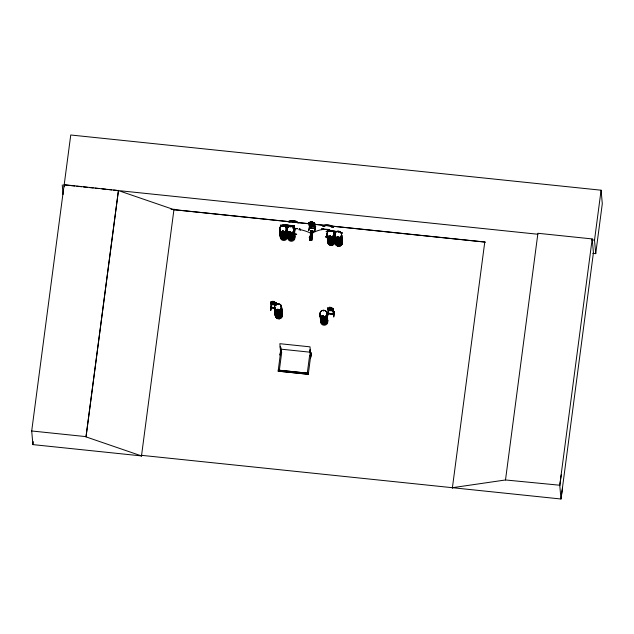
<?xml version="1.0" encoding="UTF-8"?>
<svg xmlns="http://www.w3.org/2000/svg" width="634" height="634" viewBox="0 0 634 634"><rect width="100%" height="100%" fill="white"/><g stroke="black" fill="none" stroke-linecap="round" stroke-linejoin="round"><path stroke-width="0.95" d="M321.787 229.12L321.684 229.746L321.803 228.343M329.117 229.976L329.109 229.524L327.699 229.77L329.117 229.976L322.96 229.088M322.999 229.254C323.166 227.432 322.833 230.871 322.991 229.31M294.533 229.056L294.548 228.898M296.657 234.437L294.802 234.041M293.574 225.942L293.526 225.902M285.142 226.124L287.408 226.766L285.522 226.037L287.273 225.649L280.434 225.197L280.49 225.918L282.407 226.037L282.249 224.935L282.915 224.816L294.121 225.997L293.534 225.926M294.105 225.775L294.097 226.203L284.84 224.832L294.113 225.759L294.152 227.59M311.349 239.692L311.468 237.916A1.268 0.444 7.5 0 0 311.143 237.179L311.136 237.251A1.268 0.444 7.5 0 1 311.46 237.988M294.081 226.005L294.485 231.505L293.986 231.03M300.453 229.69C300.413 231.45 300.762 227.4 300.453 229.69A20.629 6.792 7.4 0 1 312.396 234.342L310.509 234.152A50.569 38.896 -89.3 0 1 321.66 229.619M325.504 237.053L327.421 236.973M325.527 236.696L327.413 237.037M309.86 226.322L309.233 225.546L309.86 226.322L314.226 226.671L309.868 226.259M310.898 223.762L310.066 223.865M312.705 223.216L310.842 223.097L312.705 223.216L312.76 223.937C319.124 224.761 304.653 223.216 310.969 223.786M312.76 223.937L313.656 224.198L311.04 224.396L310.066 223.762M314.797 226.124L314.171 226.703M328.063 231.03L328.032 230.562L328.032 231.251M328.222 230.784L328.103 231.299M328.666 231.362L328.737 230.721L328.016 230.982M329.109 229.524L323.007 229.04M332.636 231.22L337.312 231.664L328.024 230.57M271.304 302.489L270.813 302.26L271.304 302.489L271.843 307.894M271.479 305.073L270.583 310.359L271.265 305.049M271.534 304.978L270.892 310.391M275.822 302.933L276.353 302.798L275.822 302.933L276.059 305.636M280.64 347.218L280.149 346.98L280.64 347.218C280.6 350.19 281.789 352.718 280.664 352.623L279.856 343.699L310.002 346.838L310.795 355.737L310.2 355.674L309.788 350.071L310.295 350.119L309.788 350.071M280.18 355.088L280.87 349.706M280.228 355.111L280.6 349.778L280.188 355M310.2 355.674L310.327 355.444M310.24 355.65L310.763 355.27L310.192 355.262M310.494 358.265L311.159 352.853L310.517 358.155M310.541 358.25L311.207 352.956M328.293 308.425L327.81 308.187L328.293 308.425L328.832 313.83L328.214 313.386M328.261 310.985L327.572 316.295L328.547 311.025M332.644 308.251L333.341 308.592L333.864 314.321L333.286 308.536L332.668 308.235L327.778 308.013L328.317 313.838L328.269 313.394M332.81 308.869L333.341 308.734L332.81 308.869L333.23 314.258L333.753 313.901M333.333 314.107L328.848 313.505M333.595 316.865L334.522 311.611M333.849 316.897L334.49 311.595M141.644 455.347L141.564 455.925L32.92 444.616L31.7 430.977L64.145 184.684L118.455 190.588L86.01 436.881L141.493 455.917L141.572 455.339L560.979 499.006L562.469 488.299M64.169 184.938L70.754 134.994L601.095 190.208L602.3 203.704L595.722 253.648L592.766 253.338M32.92 444.616L33.301 441.676M86.01 436.881L118.439 190.335M141.493 455.917L174.017 209.046M280.434 225.197L282.352 225.419M271.003 303.868L270.781 302.085L271.392 301.871M271.36 301.847L276.353 302.6L275.679 302.299M271.574 304.582L270.948 303.805L271.574 304.597L275.933 304.978M272.628 301.982L272.565 301.316L274.419 301.507L274.411 302.244L275.362 302.561L275.465 303.805L272.858 304.058L271.883 303.432L271.772 302.188L272.683 302.069L272.628 301.348M276.503 304.439L276.289 302.664L276.487 304.788M287.86 225.332L289.722 225.767L287.86 225.308M293.708 226.14L294.002 227.772M293.566 228.129L293.637 227.479L294.279 227.566L294.192 228.192L293.558 228.074M293.938 230.3L294.231 228.446L294.017 230.324M294.556 231.085C294.525 232.424 293.661 226.671 294.271 227.59M294.303 233.035L294.929 228.612M294.501 233.954L295.19 228.644M307.316 372.982L309.638 355.333L310.739 355.452L308.29 374.29L278.152 371.152L280.593 352.314C283.525 352.678 279.293 352.385 281.092 352.393M293.621 228.494L297.433 228.589L293.661 228.208M281.694 352.425L279.372 370.074M309.487 222.811L308.996 222.574L309.487 222.811L310.05 228.034M309.757 225.411L308.75 230.673L309.749 225.3M314.939 228.319L309.44 227.939L315.074 228.557M310.739 221.71L310.858 222.399L309.955 222.526L310.177 225.102L312.887 225.886L313.767 225.442L313.537 222.899L312.594 222.582L312.538 221.86L310.803 221.734L312.602 221.845C312.475 223.398 315.994 221.971 314.686 224.777M309.971 228.208L309.408 227.772M309.677 237.805L309.693 237.726A1.268 0.444 7.5 0 1 309.883 237.045L309.875 237.124A1.268 0.444 7.5 0 0 309.677 237.805L310.097 239.565L311.357 239.62M311.096 230.816C313.164 231.608 309.558 237.631 310.288 236.395M309.582 240.349L310.969 230.697L312.855 230.942L311.738 240.563L309.852 240.27M309.82 240.373L310.969 230.744L311.484 230.855M309.86 240.381L311.199 230.824M310.351 238.463L309.939 240.381L311.334 230.784L310.692 236.585M310.375 240.238L310.914 239.898L310.937 240.381L310.335 239.842M310.628 240.135L310.605 239.493L310.549 240.032M310.914 239.898L310.327 239.929M312.617 230.966L311.579 240.524L311.096 240.5L312.491 230.895L311.722 240.563M311.136 240.5L312.372 230.942L312.998 231.006M314.115 225.316L309.757 224.919L309.13 224.135L309.796 224.904M314.432 228.295L314.535 228.739L314.02 223.097L314.535 223.152L313.996 223.279L314.496 228.7M314.48 228.676L314.551 228.28M314.718 231.291L315.716 226.021M314.789 231.291L315.463 225.989M332.771 231.244L339.515 231.703M327.778 308.013L328.563 310.517L332.929 310.914L333.508 310.319M327.937 309.796L328.61 310.502M331.408 307.442L331.4 308.179L332.351 308.496L332.462 309.741L329.846 309.994L328.872 309.368L328.769 308.124L329.672 307.997L329.553 307.252L331.408 307.442L331.471 308.108M340.181 232.068L340.22 232.496L340.125 232.012M342.075 232.686L342.138 233.296M452.335 488.275L484.78 241.982L314.607 224.27M452.407 487.697L505.504 479.97L537.917 233.28L592.204 238.931L593.432 252.704L560.979 499.006L559.751 485.224L592.204 238.931M595.722 253.648L594.518 240.143L601.095 190.208M559.79 485.62L561.272 474.914M297.401 228.819L293.613 228.383M283.16 226.053L283.77 226.045M283.446 226.227L283.16 226.132M282.415 231.109L282.574 231.568M282.97 230.839C281.583 231.22 283.541 232.187 283.002 230.95M290.689 226.837L291.061 226.742M290.665 231.878L290.364 232.424L289.952 231.893M290.039 231.838L290.356 232.337M290.784 231.878L290.118 232.519M278.112 304.439L278.73 304.431M278.136 304.368L278.389 304.716M277.946 309.947L277.961 309.337M277.684 310.034L278.112 309.669M278.247 309.883L277.922 309.226M330.766 231.291L330.789 230.911M330.861 231.164L331.122 230.839M329.862 236.656L329.878 235.848L330.742 236.165M329.854 236.292L329.949 235.896M329.981 235.999L330.401 236.498L329.807 236.133M330.702 236.276L329.997 236.664M338.128 231.925L338.675 231.878L338.294 231.537M337.486 236.68L337.399 237.441M338.326 231.917L338.659 231.624M337.367 236.831L337.597 237.33M338.104 236.997L337.779 237.362L337.248 236.831M323.609 310.953L323.99 310.597M323.752 310.787L323.578 310.763M322.635 316.168L322.936 315.74M322.674 316.017L323.483 316.239M323.498 316.207L323.332 316.398M323.649 315.875L323.395 316.564L322.706 316.263M290.784 232.242L290.38 232.543M311.651 235.04L311.437 234.303L311.136 235.048M277.224 309.503L277.946 309.218M277.423 309.416L278.001 309.82M278.207 309.844L277.668 310.208L277.224 309.622M338.199 237.179L337.66 237.536L337.217 237.076M324.037 320.487L323.633 320.852M271.804 307.704L271.241 307.648L274.506 307.973M333.769 314.139L328.349 313.568M310.866 222.344L308.964 222.415L309.511 228.216L309.487 227.757M314.567 228.478L315.058 228.525L309.503 227.955M310.747 239.834L310.549 239.462L310.565 240.127M314.068 225.347L314.694 224.721M332.874 310.945L333.444 310.311M283.295 226.275L283.778 226.116M282.582 231.735L283.247 231.093M283.121 231.711L283.287 231.212M289.873 231.782L290.507 231.624L290.103 231.616M330.877 240.635L330.417 240.762M277.494 309.344L277.605 309.408M322.912 315.906L323.451 315.898M280.577 352.377L281.203 352.433M281.06 352.639L280.664 347.028M333.357 313.862L333.349 314.298M333.785 314.337L328.261 313.775M310.715 355.523L310.264 355.468M309.852 236.577L309.875 237.124M310.478 239.906L310.644 239.478M311.128 235.016L311.643 235M337.391 236.625L338.239 236.823M337.859 237.322L338.279 237.084M278.342 314.155L277.874 314.163M322.841 315.692L323.388 315.613M311.88 224.713L313.402 224.254L312.293 224.912L313.608 225.791L311.936 225.015L310.383 225.514L311.532 224.832L310.28 223.984L311.936 224.721M282.566 230.831L282.986 230.824M298.836 222.835L296.546 222.597M290.198 221.94L287.765 221.686M286.513 226.853L287.963 226.671L287.907 226.053L282.93 225.205L284.698 225.942M336.052 231.751L334.594 231.933L334.649 232.551M315.011 228.771L314.472 222.938M279.903 232.527L279.919 232.527A3.542 3.305 -5.1 0 0 283.493 236.165A3.542 3.305 -5.1 0 0 286.964 232.353M287.44 233.312L287.456 233.312A3.542 3.305 -5.1 0 0 291.941 236.815A3.542 3.305 -5.1 0 0 293.796 231.664M332.763 231.299L334.538 231.267M290.697 226.917L291.157 226.726M310.993 223.953L312.728 224.111L310.993 223.857M331.748 231.133L328 230.76L328.666 230.879M333.579 231.497L336.361 231.759M328.111 231.378L326.177 231.355M328.079 231.584L326.177 231.386L328.071 231.679M271.772 307.49L271.217 307.839M271.851 307.569L274.49 307.831M270.789 302.022L271.273 307.839L274.482 308.156M280.664 352.599L281.124 352.615M171.98 209.426L173.938 209.624L118.455 190.588L537.878 234.247M65.144 185.033L69.019 185.437M70.96 185.643L74.836 186.047M76.777 186.245L81.62 186.753M83.561 186.951L87.437 187.355M89.378 187.561L93.253 187.965M95.195 188.163L99.07 188.567M101.979 188.869L105.854 189.273M107.796 189.479L111.671 189.883M113.613 190.081L117.488 190.485M591.585 239.842L594.518 240.143M309.566 222.265L313.83 222.708M171.029 209.323L309.685 223.754M173.764 209.719L309.495 223.85M314.416 224.357L485.557 242.172M334.522 231.244L339.507 231.759M284.745 226.338L286.481 226.52L286.425 225.902L282.962 225.538L283.018 226.156M285.926 226.726L287.781 226.924M285.902 226.909L288.684 227.202M294.287 227.804L293.59 227.479M285.554 227.043L288.042 227.305L285.546 227.099M293.701 227.939L294.263 227.986M310.628 233.336L312.514 233.534M310.509 234.152L312.396 234.342M294.802 233.883L296.696 234.184M270.837 302.719L276.4 303.29M327.826 308.655L333.397 309.218M280.339 349.096L310.486 352.235M310.755 355.619L309.638 355.333M279.261 370.224L282.178 370.533M284.119 370.731L308.433 373.267L278.286 370.129M559.751 485.224L505.504 479.97M31.7 430.977L85.986 436.628M323.427 320.566L323.253 320.495M287.448 233.352L287.464 233.36A3.542 3.305 -5.1 0 0 291.949 236.902A3.542 3.305 -5.1 0 0 293.788 231.576M279.911 232.567L279.927 232.575A3.542 3.305 -5.1 0 0 283.501 236.26A3.542 3.305 -5.1 0 0 286.972 232.456M312.966 230.998L311.445 240.437M311.009 236.569L311.136 237.251M289.881 232.416L289.928 231.989M330.544 236.03L330.409 236.712L329.68 236.292M309.693 237.726L310.105 239.493M342.019 232.646L342.067 233.32M329.625 307.276L329.68 307.942M312.237 221.995L311.12 221.876M312.348 223.311L311.231 223.208M312.269 235.317L310.383 235.166M311.571 239.462L309.978 239.295M308.29 374.29L278.152 371.152M293.835 228.391L293.978 230.134M281.464 225.886L280.807 225.427L280.846 225.823M64.145 184.684L64.343 186.848M62.235 184.946L63.091 194.503M327.025 315.146A3.55 3.313 -5.1 0 1 323.792 319.798A3.55 3.313 -5.1 0 1 320.479 315.272M326.597 314.29A3.606 3.368 -5.1 0 1 324.251 319.726A3.606 3.368 -5.1 0 1 320.416 315.169M326.938 313.553A3.606 3.368 -5.1 0 1 323.649 318.268A3.55 3.313 -5.1 0 1 320.344 313.782M327.001 314.9A3.55 3.313 -5.1 0 1 323.768 319.544A3.55 3.313 -5.1 0 1 320.455 315.027M326.89 313.656A3.55 3.313 -5.1 0 1 323.657 318.308A3.606 3.368 -5.1 0 1 320.281 313.679A3.606 3.368 -5.1 0 0 323.641 318.197A3.606 3.368 -5.1 0 0 326.93 313.473A3.55 3.313 -5.1 0 1 323.633 318.054A3.55 3.313 -5.1 0 1 320.321 313.537M327.406 319.393A3.55 3.313 -5.1 0 1 324.172 324.037A3.55 3.313 -5.1 0 1 320.859 319.52M327.453 319.29A3.606 3.368 -5.1 0 1 324.632 323.966A3.606 3.368 -5.1 0 1 320.558 320.265M327.524 320.59A3.558 3.329 -5.1 0 1 324.275 325.25A3.558 3.329 -5.1 0 1 320.947 320.709M327.318 317.8A3.606 3.368 -5.1 0 1 324.497 322.476A3.606 3.368 -5.1 0 1 320.424 318.775M320.598 320.107A3.55 3.313 -5.1 0 0 324.608 323.752A3.55 3.313 -5.1 0 0 327.382 319.148A3.606 3.368 -5.1 0 1 324.624 323.895A3.606 3.368 -5.1 0 1 320.55 320.194M327.271 317.903A3.55 3.313 -5.1 0 1 324.497 322.516A3.55 3.313 -5.1 0 1 320.487 318.87M327.31 317.721A3.606 3.368 -5.1 0 1 324.497 322.405A3.606 3.368 -5.1 0 1 320.424 318.704M326.779 316.913A3.55 3.313 -5.1 0 1 324.933 322.167A3.55 3.313 -5.1 0 1 320.471 318.617M281.108 308.013A3.55 3.313 -5.1 0 1 279.261 313.267A3.55 3.313 -5.1 0 1 274.799 309.717M281.147 307.894A3.606 3.368 -5.1 0 1 279.269 313.228A3.606 3.368 -5.1 0 1 274.736 309.622M281.227 309.202A3.558 3.329 -5.1 0 1 279.372 314.48A3.558 3.329 -5.1 0 1 274.894 310.914M281.013 306.404A3.606 3.368 -5.1 0 1 278.675 311.833A3.55 3.313 -5.1 0 1 274.894 307.387M274.839 307.276A3.606 3.368 -5.1 0 0 278.675 311.833A3.55 3.313 -5.1 0 0 280.981 306.523M281.092 307.759A3.55 3.313 -5.1 0 1 279.237 313.014A3.55 3.313 -5.1 0 1 274.776 309.463M281.139 307.815A3.606 3.368 -5.1 0 1 279.261 313.156A3.606 3.368 -5.1 0 1 274.728 309.543M280.957 306.27A3.55 3.313 -5.1 0 1 278.651 311.619A3.55 3.313 -5.1 0 1 274.879 307.133M281.956 312.998A3.55 3.313 -5.1 0 1 278.722 317.642A3.55 3.313 -5.1 0 1 275.41 313.117M282.003 312.887A3.606 3.368 -5.1 0 1 278.714 317.61A3.606 3.368 -5.1 0 1 275.346 313.014M281.234 309.305A3.558 3.329 -5.1 0 1 279.38 314.583A3.558 3.329 -5.1 0 1 274.902 311.017M281.868 311.397A3.606 3.368 -5.1 0 1 278.588 316.12A3.55 3.313 -5.1 0 1 275.275 311.635M275.219 311.524A3.606 3.368 -5.1 0 0 278.588 316.12A3.55 3.313 -5.1 0 0 281.829 311.508M281.94 312.744A3.55 3.313 -5.1 0 1 278.698 317.388A3.55 3.313 -5.1 0 1 275.386 312.871M281.995 312.816A3.606 3.368 -5.1 0 1 278.706 317.531A3.606 3.368 -5.1 0 1 275.338 312.934M281.805 311.254A3.55 3.313 -5.1 0 1 278.572 315.906A3.55 3.313 -5.1 0 1 275.251 311.381M288.549 221.765A4.787 1.672 7.5 0 1 293.146 220.561A4.787 1.672 7.5 0 1 298.051 222.756M289.413 221.86A3.994 1.395 7.5 0 1 293.249 220.854A3.994 1.395 7.5 0 1 297.338 222.685M341.583 236.078A3.55 3.321 -5.1 0 1 338.342 240.738A3.55 3.321 -5.1 0 1 335.014 236.205M341.615 235.975A3.606 3.368 -5.1 0 1 338.334 240.698A3.606 3.368 -5.1 0 1 334.966 236.102M341.211 236.609A3.542 3.305 -5.1 0 1 338.913 241.942A3.542 3.305 -5.1 0 1 335.14 237.473M341.203 236.506A3.542 3.305 -5.1 0 1 338.905 241.847A3.542 3.305 -5.1 0 1 335.132 237.37M341.488 234.485A3.606 3.368 -5.1 0 1 337.732 239.184A3.606 3.368 -5.1 0 1 335.291 233.843M341.56 235.832A3.55 3.321 -5.1 0 1 338.318 240.484A3.55 3.321 -5.1 0 1 334.998 235.959M341.449 234.596A3.55 3.321 -5.1 0 1 338.207 239.248A3.55 3.321 -5.1 0 1 334.887 234.715M335.291 233.764A3.606 3.368 -5.1 0 0 337.724 239.113A3.606 3.368 -5.1 0 0 341.48 234.414A3.55 3.321 -5.1 0 1 338.184 238.994A3.55 3.321 -5.1 0 1 334.863 234.469M341.956 240.326A3.55 3.321 -5.1 0 1 338.714 244.986A3.55 3.321 -5.1 0 1 335.394 240.452M341.988 240.143A3.606 3.368 -5.1 0 1 338.707 244.867A3.606 3.368 -5.1 0 1 335.338 240.27A3.55 3.321 -5.1 0 0 338.699 244.732A3.55 3.321 -5.1 0 0 341.94 240.08M342.059 241.578A3.542 3.305 -5.1 0 1 338.825 246.214A3.542 3.305 -5.1 0 1 335.521 241.705M341.219 236.728A3.542 3.305 -5.1 0 1 338.921 242.069A3.542 3.305 -5.1 0 1 335.156 237.591M334.974 239.715A3.606 3.368 -5.1 0 0 339.507 243.321A3.606 3.368 -5.1 0 0 341.385 237.98A3.606 3.368 -5.1 0 1 339.499 243.242A3.606 3.368 -5.1 0 1 334.966 239.636M341.354 238.099A3.55 3.321 -5.1 0 1 339.499 243.361A3.55 3.321 -5.1 0 1 335.029 239.803M341.338 237.845A3.55 3.321 -5.1 0 1 339.483 243.115A3.55 3.321 -5.1 0 1 335.006 239.557M333.571 234.556A3.55 3.321 -5.1 0 1 331.265 239.914A3.55 3.321 -5.1 0 1 327.477 235.42M333.603 234.437A3.606 3.368 -5.1 0 1 331.265 239.874A3.606 3.368 -5.1 0 1 327.429 235.317M333.674 235.824A3.542 3.305 -5.1 0 1 331.828 241.063A3.542 3.305 -5.1 0 1 327.374 237.52M333.666 235.721A3.542 3.305 -5.1 0 1 331.82 240.968A3.542 3.305 -5.1 0 1 327.366 237.425M333.952 233.7A3.606 3.368 -5.1 0 1 330.663 238.424A3.55 3.321 -5.1 0 1 327.35 233.93M327.295 233.827A3.606 3.368 -5.1 0 0 330.663 238.424A3.55 3.321 -5.1 0 0 333.912 233.811M334.023 235.048A3.55 3.321 -5.1 0 1 330.782 239.7A3.55 3.321 -5.1 0 1 327.461 235.174M333.888 233.558A3.55 3.321 -5.1 0 1 330.647 238.21A3.55 3.321 -5.1 0 1 327.326 233.684M334.673 240.373A3.55 3.321 -5.1 0 1 330.718 244.177A3.55 3.321 -5.1 0 1 327.857 239.668M334.712 240.286A3.606 3.368 -5.1 0 1 330.702 244.138A3.606 3.368 -5.1 0 1 327.81 239.565M334.522 240.793A3.542 3.305 -5.1 0 1 331.289 245.429A3.542 3.305 -5.1 0 1 327.984 240.92M334.514 240.706A3.542 3.305 -5.1 0 1 331.289 245.342A3.542 3.305 -5.1 0 1 327.976 240.833M334.411 238.376A3.542 3.305 -5.1 0 1 330.465 241.3A3.542 3.305 -5.1 0 1 327.39 237.647M333.682 235.943A3.542 3.305 -5.1 0 1 334.403 237.512M334.578 238.796A3.606 3.368 -5.1 0 1 331.043 242.671A3.606 3.368 -5.1 0 1 327.437 238.931M334.657 240.991A3.55 3.321 -5.1 0 1 330.243 243.852A3.55 3.321 -5.1 0 1 327.833 239.414M334.546 239.755A3.55 3.321 -5.1 0 1 330.583 242.687A3.55 3.321 -5.1 0 1 327.493 239.018M334.57 238.717A3.606 3.368 -5.1 0 1 331.035 242.592A3.606 3.368 -5.1 0 1 327.429 238.852M334.522 239.501A3.55 3.321 -5.1 0 1 327.477 239.636M333.801 237.061A3.55 3.321 -5.1 0 1 334.269 237.805M293.693 230.404A3.55 3.321 -5.1 0 1 291.386 235.761A3.55 3.321 -5.1 0 1 287.598 231.267M293.724 230.285A3.606 3.368 -5.1 0 1 291.386 235.721A3.606 3.368 -5.1 0 1 287.551 231.164M294.073 229.548A3.606 3.368 -5.1 0 1 290.784 234.271A3.55 3.321 -5.1 0 1 287.471 229.777M287.416 229.674A3.606 3.368 -5.1 0 0 290.784 234.271A3.55 3.321 -5.1 0 0 294.033 229.659M293.597 228.795A3.606 3.368 -5.1 0 0 292.924 228.192A3.606 3.368 -5.1 0 1 293.59 228.723M293.677 230.15A3.55 3.321 -5.1 0 1 291.363 235.515A3.55 3.321 -5.1 0 1 287.582 231.022M287.408 229.603A3.606 3.368 -5.1 0 0 290.776 234.192A3.606 3.368 -5.1 0 0 294.065 229.476A3.55 3.321 -5.1 0 1 290.768 234.065A3.55 3.321 -5.1 0 1 287.448 229.532M294.548 235.388A3.55 3.321 -5.1 0 1 291.299 240.048A3.55 3.321 -5.1 0 1 287.979 235.515M294.572 235.206A3.606 3.368 -5.1 0 1 290.816 239.906A3.606 3.368 -5.1 0 1 288.383 234.564M294.644 236.648A3.542 3.305 -5.1 0 1 291.418 241.277A3.542 3.305 -5.1 0 1 288.105 236.767M294.453 233.795A3.606 3.368 -5.1 0 1 291.164 238.519A3.55 3.321 -5.1 0 1 287.852 234.025M294.525 235.143A3.55 3.321 -5.1 0 1 291.283 239.795A3.55 3.321 -5.1 0 1 287.955 235.269M294.414 233.898A3.55 3.321 -5.1 0 1 291.172 238.558A3.606 3.368 -5.1 0 1 287.796 233.922A3.606 3.368 -5.1 0 0 291.157 238.439A3.606 3.368 -5.1 0 0 294.445 233.724A3.55 3.321 -5.1 0 1 291.608 238.273A3.55 3.321 -5.1 0 1 287.59 234.62M286.885 232.06A3.55 3.321 -5.1 0 1 282.923 235A3.55 3.321 -5.1 0 1 279.832 231.331M286.156 229.619A3.55 3.321 -5.1 0 1 286.877 231.196M286.188 229.5A3.606 3.368 -5.1 0 1 283.85 234.937A3.606 3.368 -5.1 0 1 280.014 230.38M286.061 228.01A3.606 3.368 -5.1 0 1 283.715 233.447A3.55 3.321 -5.1 0 1 279.935 228.993M279.879 228.89A3.606 3.368 -5.1 0 0 283.715 233.447A3.55 3.321 -5.1 0 0 286.029 228.129M286.14 229.365A3.55 3.321 -5.1 0 1 284.286 234.635A3.55 3.321 -5.1 0 1 279.808 231.077M286.053 227.939A3.606 3.368 -5.1 0 1 283.707 233.367A3.606 3.368 -5.1 0 1 279.871 228.819M286.473 228.62A3.55 3.321 -5.1 0 1 283.232 233.28A3.55 3.321 -5.1 0 1 279.911 228.747M287.012 234.604A3.55 3.321 -5.1 0 1 283.77 239.264A3.55 3.321 -5.1 0 1 280.442 234.731M287.043 234.501A3.606 3.368 -5.1 0 1 283.763 239.224A3.606 3.368 -5.1 0 1 280.394 234.628M286.639 235.119A3.542 3.305 -5.1 0 1 284.341 240.46A3.542 3.305 -5.1 0 1 280.569 235.983M286.996 233.439A3.542 3.305 -5.1 0 1 283.049 236.363A3.542 3.305 -5.1 0 1 279.974 232.71M287.162 233.859A3.606 3.368 -5.1 0 1 283.16 237.71A3.55 3.321 -5.1 0 1 280.315 233.241M286.988 234.358A3.55 3.321 -5.1 0 1 283.747 239.01A3.55 3.321 -5.1 0 1 280.426 234.485M287.123 233.954A3.55 3.321 -5.1 0 1 283.168 237.75A3.606 3.368 -5.1 0 1 280.26 233.138A3.606 3.368 -5.1 0 0 283.152 237.631A3.606 3.368 -5.1 0 0 287.154 233.78M287.107 234.564A3.55 3.321 -5.1 0 1 282.693 237.425A3.55 3.321 -5.1 0 1 280.291 232.995M299.177 229.888L299.327 228.747L299.177 229.888M328.571 230.625L328.571 231.038L328.578 230.602M324.862 226.306L322.579 226.084L323.364 226.156A4.787 1.672 7 0 1 327.968 224.912A4.787 1.672 7 0 1 332.874 227.067L333.658 227.146L331.225 226.909L332.01 226.988A3.994 1.395 7 0 0 327.913 225.189A3.994 1.395 7 0 0 324.069 226.227L324.862 226.306M312.839 225.355L311.104 225.189L310.882 222.621L312.61 222.803L312.839 225.355M341.71 232.781L341.132 233.114L341.71 232.781M312.721 231.862L310.834 231.672L312.728 231.909M312.641 232.512L310.755 232.313L312.641 232.512M274.054 301.657L272.937 301.546L274.054 301.657M331.043 307.593L329.934 307.482L331.043 307.593M274.435 302.466L272.699 302.291L272.81 303.527L274.538 303.71L274.435 302.466M331.423 308.401L329.696 308.219L329.799 309.463L331.534 309.638L331.423 308.401M324.37 321.018A3.558 3.329 -5.1 0 0 326.676 315.645A3.558 3.329 -5.1 0 1 324.362 320.97A3.558 3.329 -5.1 0 1 320.574 316.469A3.558 3.329 -5.1 0 0 324.37 321.018M321.359 316.223A3.558 3.329 -5.1 0 0 327.033 313.909A3.558 3.329 -5.1 0 0 322.112 310.494A3.558 3.329 -5.1 0 0 321.359 316.223M321.375 316.279A3.542 3.305 -5.1 0 0 327.017 313.981A3.542 3.305 -5.1 0 0 322.127 310.589A3.542 3.305 -5.1 0 0 321.375 316.279M275.917 309.764A3.55 3.313 -5.1 0 0 281.567 307.458A3.558 3.329 -5.1 0 0 276.662 304.051A3.558 3.329 -5.1 0 0 275.909 309.78A3.558 3.329 -5.1 0 0 281.583 307.466A3.55 3.313 -5.1 0 0 276.67 304.051A3.55 3.313 -5.1 0 0 275.917 309.764M279.293 318.815A3.558 3.329 -5.1 0 0 281.607 313.45A3.542 3.305 -5.1 0 1 279.293 318.759A3.558 3.329 -5.1 0 1 275.505 314.313A3.542 3.305 -5.1 0 0 279.293 318.759M335.909 237.092A3.542 3.305 -5.1 0 0 341.552 234.794A3.542 3.305 -5.1 0 0 336.662 231.394A3.542 3.305 -5.1 0 0 335.909 237.092M335.925 237.219A3.542 3.305 -5.1 0 0 341.567 234.913A3.542 3.305 -5.1 0 0 336.67 231.521A3.542 3.305 -5.1 0 0 335.925 237.219M338.818 246.127A3.542 3.305 -5.1 0 0 342.051 241.491A3.558 3.329 -5.1 0 1 338.825 246.19A3.558 3.329 -5.1 0 1 335.497 241.649A3.542 3.305 -5.1 0 0 338.818 246.127M328.38 236.308A3.542 3.305 -5.1 0 0 334.015 234.009A3.542 3.305 -5.1 0 0 329.125 230.61A3.542 3.305 -5.1 0 0 328.38 236.308M328.388 236.434A3.542 3.305 -5.1 0 0 334.031 234.128A3.542 3.305 -5.1 0 0 329.141 230.736A3.542 3.305 -5.1 0 0 328.388 236.434M288.502 232.155A3.542 3.305 -5.1 0 0 294.136 229.857A3.542 3.305 -5.1 0 0 289.247 226.465A3.542 3.305 -5.1 0 0 288.502 232.155M288.51 232.282A3.542 3.305 -5.1 0 0 294.152 229.983A3.542 3.305 -5.1 0 0 289.262 226.592A3.542 3.305 -5.1 0 0 288.51 232.282M280.965 231.37A3.542 3.305 -5.1 0 0 286.6 229.072A3.542 3.305 -5.1 0 0 281.71 225.68A3.542 3.305 -5.1 0 0 280.965 231.37M280.973 231.497A3.542 3.305 -5.1 0 0 286.616 229.199A3.542 3.305 -5.1 0 0 281.726 225.807A3.542 3.305 -5.1 0 0 280.973 231.497"/></g></svg>
